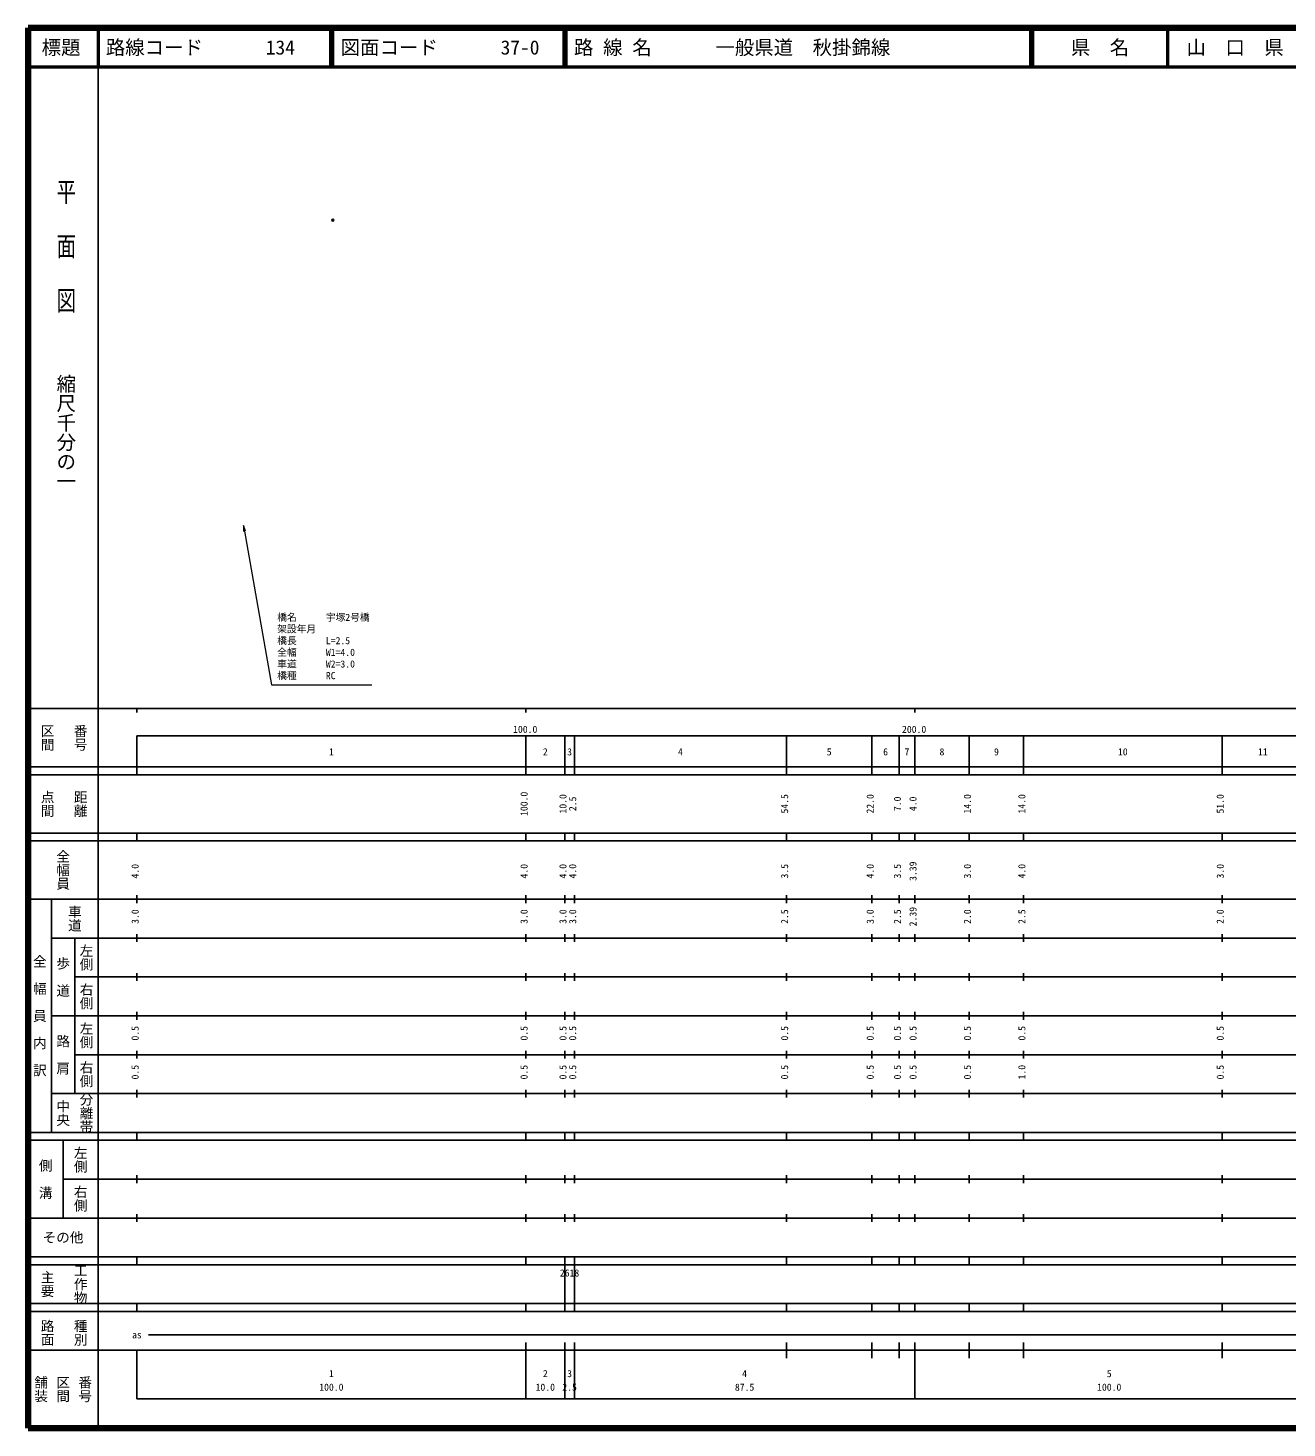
# Model space of a CAD drawing. Units: millimetres on the paper, with parts at other scales. Extents: x 40 to 680, y 20 to 380.
# Drawn here: x 40 to 363.7, y 20 to 380 of the extents above; entities that cross this region are included whole.
import ezdxf
from ezdxf.enums import TextEntityAlignment as Align

# ---------------------------------------------------------------- set-up
doc = ezdxf.new("R2010")
doc.units = ezdxf.units.MM
doc.header["$PDMODE"] = 32
doc.header["$PDSIZE"] = 0.5
doc.layers.add('M-OTRS', color=6, linetype='Continuous')
doc.layers.add('M-TTL-TXT', color=7, linetype='Continuous')
for name, color, linetype, lineweight in [('M-STR-HTXT', 7, 'Continuous', 13), ('M-TTL', 2, 'Continuous', 140), ('M-TTL-BAND', 7, 'Continuous', 25), ('M-TTL-LINE', 7, 'Continuous', 50)]:
    doc.layers.add(name, color=color, linetype=linetype, lineweight=lineweight)
doc.styles.add('@ＭＳ ゴシック', font='')
doc.styles.add('ＭＳ ゴシック', font='')
doc.styles.get('@ＭＳ ゴシック').set_extended_font_data('@MS Gothic')
doc.styles.get('ＭＳ ゴシック').set_extended_font_data('MS Gothic')

# ---------------------------------------------------------------- blocks, each defined once
blk = doc.blocks.new('open_arrow')
at = {"color": 0, "linetype": 'Continuous', "lineweight": -2}
blk.add_lwpolyline([(7.5, 1.25), (0, 0), (7.5, -1.25)], dxfattribs=at)

msp = doc.modelspace()

# ---------------------------------------------------------------- linework, layer by layer
at = {"layer": 'M-OTRS'}
msp.add_point((118.343, 330.61), dxfattribs=at)
at = {"layer": 'M-STR-HTXT'}
msp.add_lwpolyline([(95.395, 252.058), (102.622, 211.071), (128.438, 211.071)], dxfattribs=at)
at = {"layer": 'M-TTL'}
for p, q in [((40, 380), (40, 20)), ((680, 380), (40, 380)), ((40, 20), (680, 20))]:
    msp.add_line(p, q, dxfattribs=at)
at = {"layer": 'M-TTL-BAND'}
for p, q in [((58, 370), (58, 20)), ((40, 205), (579, 205)), ((68, 205), (68, 204)), ((168, 205), (168, 204)), ((268, 205), (268, 204)), ((68, 198), (579, 198)), ((68, 198), (68, 188)), ((168, 188), (168, 198)), ((178, 188), (178, 198)), ((180.5, 188), (180.5, 198)), ((235, 188), (235, 198)), ((257, 188), (257, 198)), ((264, 188), (264, 198)), ((268, 188), (268, 198)), ((282, 188), (282, 198)), ((296, 188), (296, 198)), ((347, 188), (347, 198)), ((40, 190), (579, 190)), ((40, 188), (579, 188)), ((40, 173), (579, 173)), ((68, 171), (68, 173)), ((168, 171), (168, 173)), ((178, 171), (178, 173)), ((180.5, 171), (180.5, 173)), ((235, 171), (235, 173)), ((257, 171), (257, 173)), ((264, 171), (264, 173)), ((268, 171), (268, 173)), ((282, 171), (282, 173)), ((296, 171), (296, 173)), ((347, 171), (347, 173)), ((40, 171), (579, 171)), ((40, 156), (579, 156)), ((46, 96), (46, 156)), ((68, 155), (68, 157)), ((168, 155), (168, 157)), ((178, 155), (178, 157)), ((180.5, 155), (180.5, 157)), ((235, 155), (235, 157)), ((257, 155), (257, 157)), ((264, 155), (264, 157)), ((268, 155), (268, 157)), ((282, 155), (282, 157)), ((296, 155), (296, 157)), ((347, 155), (347, 157)), ((46, 146), (579, 146)), ((52, 146), (52, 106)), ((68, 145), (68, 147)), ((168, 145), (168, 147)), ((178, 145), (178, 147)), ((180.5, 145), (180.5, 147)), ((235, 145), (235, 147)), ((257, 145), (257, 147)), ((264, 145), (264, 147)), ((268, 145), (268, 147)), ((282, 145), (282, 147)), ((296, 145), (296, 147)), ((347, 145), (347, 147)), ((68, 135), (68, 137)), ((168, 135), (168, 137)), ((178, 135), (178, 137)), ((180.5, 135), (180.5, 137)), ((235, 135), (235, 137)), ((257, 135), (257, 137)), ((264, 135), (264, 137)), ((268, 135), (268, 137)), ((282, 135), (282, 137)), ((296, 135), (296, 137)), ((347, 135), (347, 137)), ((52, 136), (579, 136)), ((46, 126), (579, 126)), ((68, 125), (68, 127)), ((168, 125), (168, 127)), ((178, 125), (178, 127)), ((180.5, 125), (180.5, 127)), ((235, 125), (235, 127)), ((257, 125), (257, 127)), ((264, 125), (264, 127)), ((268, 125), (268, 127)), ((282, 125), (282, 127)), ((296, 125), (296, 127)), ((347, 125), (347, 127)), ((52, 116), (579, 116)), ((68, 115), (68, 117)), ((168, 115), (168, 117)), ((178, 115), (178, 117)), ((180.5, 115), (180.5, 117)), ((235, 115), (235, 117)), ((257, 115), (257, 117)), ((264, 115), (264, 117)), ((268, 115), (268, 117)), ((282, 115), (282, 117)), ((296, 115), (296, 117)), ((347, 115), (347, 117)), ((46, 106), (579, 106)), ((68, 105), (68, 107)), ((168, 105), (168, 107)), ((178, 105), (178, 107)), ((180.5, 105), (180.5, 107)), ((235, 105), (235, 107)), ((257, 105), (257, 107)), ((264, 105), (264, 107)), ((268, 105), (268, 107)), ((282, 105), (282, 107)), ((296, 105), (296, 107)), ((347, 105), (347, 107)), ((40, 96), (579, 96)), ((40, 94), (579, 94)), ((49, 94), (49, 74)), ((68, 94), (68, 96)), ((168, 94), (168, 96)), ((178, 94), (178, 96)), ((180.5, 94), (180.5, 96)), ((235, 94), (235, 96)), ((257, 94), (257, 96)), ((264, 94), (264, 96)), ((268, 94), (268, 96)), ((282, 94), (282, 96)), ((296, 94), (296, 96)), ((347, 94), (347, 96)), ((49, 84), (579, 84)), ((68, 83), (68, 85)), ((168, 83), (168, 85)), ((178, 83), (178, 85)), ((180.5, 83), (180.5, 85)), ((235, 83), (235, 85)), ((257, 83), (257, 85)), ((264, 83), (264, 85)), ((268, 83), (268, 85)), ((282, 83), (282, 85)), ((296, 83), (296, 85)), ((347, 83), (347, 85)), ((40, 74), (579, 74)), ((68, 73), (68, 75)), ((168, 73), (168, 75)), ((178, 73), (178, 75)), ((180.5, 73), (180.5, 75)), ((235, 73), (235, 75)), ((257, 73), (257, 75)), ((264, 73), (264, 75)), ((268, 73), (268, 75)), ((282, 73), (282, 75)), ((296, 73), (296, 75)), ((347, 73), (347, 75)), ((40, 64), (579, 64)), ((40, 62), (579, 62)), ((68, 62), (68, 64)), ((168, 62), (168, 64)), ((178, 62), (178, 64)), ((178, 52), (178, 62)), ((180.5, 62), (180.5, 64)), ((180.5, 52), (180.5, 62)), ((235, 62), (235, 64)), ((257, 62), (257, 64)), ((264, 62), (264, 64)), ((268, 62), (268, 64)), ((282, 62), (282, 64)), ((296, 62), (296, 64)), ((347, 62), (347, 64)), ((40, 52), (579, 52)), ((68, 50), (68, 52)), ((168, 50), (168, 52)), ((178, 50), (178, 52)), ((180.5, 50), (180.5, 52)), ((235, 50), (235, 52)), ((257, 50), (257, 52)), ((264, 50), (264, 52)), ((268, 50), (268, 52)), ((282, 50), (282, 52)), ((296, 50), (296, 52)), ((347, 50), (347, 52)), ((40, 50), (579, 50)), ((71, 44), (565, 44)), ((40, 40), (579, 40)), ((68, 40), (68, 27.5)), ((168, 27.5), (168, 42)), ((178, 27.5), (178, 42)), ((180.5, 27.5), (180.5, 42)), ((235, 38), (235, 42)), ((257, 38), (257, 42)), ((264, 38), (264, 42)), ((268, 27.5), (268, 42)), ((282, 38), (282, 42)), ((296, 38), (296, 42)), ((347, 38), (347, 42)), ((68, 27.5), (579, 27.5))]:
    msp.add_line(p, q, dxfattribs=at)
at = {"layer": 'M-TTL-LINE'}
for p, q in [((58, 380), (58, 370)), ((117.75, 380), (117.75, 370)), ((118.25, 380), (118.25, 370)), ((177.75, 380), (177.75, 370)), ((178.25, 380), (178.25, 370)), ((297.75, 380), (297.75, 370)), ((298.25, 380), (298.25, 370)), ((333, 380), (333, 370)), ((40, 370), (680, 370))]:
    msp.add_line(p, q, dxfattribs=at)

# ---------------------------------------------------------------- block references
at = {"layer": 'M-STR-HTXT', "xscale": 0.2, "yscale": 0.2, "rotation": 280}
msp.add_blockref('open_arrow', (95.395, 252.058), dxfattribs=at)

# ---------------------------------------------------------------- texts
at = {"layer": 'M-STR-HTXT', "style": 'ＭＳ ゴシック'}
for s, p in [('橋名\u3000\u3000\u3000宇塚2号橋', (104.087, 227)), ('橋長\u3000\u3000\u3000L=2.5', (104.087, 221)), ('架設年月\u3000', (104.087, 224)), ('全幅\u3000\u3000\u3000W1=4.0', (104.087, 218)), ('車道\u3000\u3000\u3000W2=3.0', (104.087, 215)), ('橋種\u3000\u3000\u3000RC', (104.087, 212))]:
    msp.add_text(s, height=1.833, dxfattribs=at).set_placement(p, align=Align.BOTTOM_LEFT)
at = {"layer": 'M-TTL-BAND', "style": '@ＭＳ ゴシック', "width": 1.4}
msp.add_text('平  面  図', height=3.666, rotation=270, dxfattribs=at).set_placement((49.777, 306.475), align=Align.MIDDLE_RIGHT)
at = {"layer": 'M-TTL-BAND', "style": '@ＭＳ ゴシック'}
msp.add_text('縮尺千分の一', height=3.666, rotation=270, dxfattribs=at).set_placement((49.777, 261.03), align=Align.MIDDLE_RIGHT)
for s, p in [('区間', (45, 197.5)), ('番号', (53.5, 197.5)), ('点間', (45, 180.5)), ('距離', (53.5, 180.5)), ('全幅員', (49, 163.5)), ('車道', (52, 151)), ('左側', (55, 141)), ('全\u3000幅\u3000員\u3000内\u3000訳', (43, 126)), ('歩\u3000道', (49, 136)), ('右側', (55, 131)), ('左側', (55, 121)), ('路\u3000肩', (49, 116)), ('右側', (55, 111)), ('分離帯', (55, 101)), ('中央', (49, 101)), ('左側', (53.5, 89)), ('側\u3000溝', (44.5, 84)), ('右側', (53.5, 79)), ('工作物', (53.5, 57)), ('主要', (45, 57)), ('路面', (45, 44.5)), ('種別', (53.5, 44.5)), ('舗装', (43.333, 30)), ('区間', (49, 30)), ('番号', (54.667, 30))]:
    msp.add_text(s, height=2.566, rotation=270, dxfattribs=at).set_placement(p, align=Align.MIDDLE_CENTER)
at = {"layer": 'M-TTL-BAND', "style": 'ＭＳ ゴシック'}
for s, p in [('100.0', (167.844, 198.195)), ('200.0', (267.844, 198.195)), ('1', (118, 192.405)), ('2', (173, 192.405)), ('3', (179.25, 192.405)), ('4', (207.75, 192.405)), ('5', (246, 192.405)), ('6', (260.5, 192.405)), ('7', (266, 192.405)), ('8', (275, 192.405)), ('9', (289, 192.405)), ('10', (321.5, 192.405)), ('11', (357.5, 192.405)), ('as', (68, 42.5)), ('1', (118, 32.523)), ('2', (173, 32.523)), ('3', (179.25, 32.523)), ('4', (224.25, 32.523)), ('5', (318, 32.523)), ('100.0', (118, 29.033)), ('10.0', (173, 29.033)), ('2.5', (179.25, 29.033)), ('87.5', (224.25, 29.033)), ('100.0', (318, 29.033))]:
    msp.add_text(s, height=1.833, dxfattribs=at).set_placement(p, align=Align.BOTTOM_CENTER)
for s, p in [('100.0', (169, 180.5)), ('10.0', (179, 180.5)), ('2.5', (181.5, 180.5)), ('54.5', (236, 180.5)), ('22.0', (258, 180.5)), ('7.0', (265, 180.5)), ('4.0', (269, 180.5)), ('14.0', (283, 180.5)), ('14.0', (297, 180.5)), ('51.0', (348, 180.5)), ('4.0', (69, 163.174)), ('4.0', (169, 163.174)), ('4.0', (179, 163.174)), ('4.0', (181.5, 163.174)), ('3.5', (236, 163.174)), ('4.0', (258, 163.174)), ('3.5', (265, 163.174)), ('3.39', (269, 163.174)), ('3.0', (283, 163.174)), ('4.0', (297, 163.174)), ('3.0', (348, 163.174)), ('3.0', (69, 151.5)), ('3.0', (169, 151.5)), ('3.0', (179, 151.5)), ('3.0', (181.5, 151.5)), ('2.5', (236, 151.5)), ('3.0', (258, 151.5)), ('2.5', (265, 151.5)), ('2.39', (269, 151.5)), ('2.0', (283, 151.5)), ('2.5', (297, 151.5)), ('2.0', (348, 151.5)), ('0.5', (69, 121.5)), ('0.5', (169, 121.5)), ('0.5', (179, 121.5)), ('0.5', (181.5, 121.5)), ('0.5', (236, 121.5)), ('0.5', (258, 121.5)), ('0.5', (265, 121.5)), ('0.5', (269, 121.5)), ('0.5', (283, 121.5)), ('0.5', (297, 121.5)), ('0.5', (348, 121.5)), ('0.5', (69, 111.5)), ('0.5', (169, 111.5)), ('0.5', (179, 111.5)), ('0.5', (181.5, 111.5)), ('0.5', (236, 111.5)), ('0.5', (258, 111.5)), ('0.5', (265, 111.5)), ('0.5', (269, 111.5)), ('0.5', (283, 111.5)), ('1.0', (297, 111.5)), ('0.5', (348, 111.5))]:
    msp.add_text(s, height=1.833, rotation=90, dxfattribs=at).set_placement(p, align=Align.BOTTOM_CENTER)
msp.add_text('その他', height=2.566, dxfattribs=at).set_placement((49, 69), align=Align.MIDDLE_CENTER)
msp.add_text('2618', height=1.833, dxfattribs=at).set_placement((176.75, 58.405), align=Align.BOTTOM_LEFT)
at = {"layer": 'M-TTL-TXT', "style": 'ＭＳ ゴシック'}
for s, p in [('標題', (48.5, 375)), ('県\u3000名', (315.625, 375)), ('山\u3000口\u3000県', (350.375, 375))]:
    msp.add_text(s, height=3.666, dxfattribs=at).set_placement(p, align=Align.MIDDLE_CENTER)
for s, p in [('路線コード', (60, 375)), ('134', (101.142, 375)), ('図面コード', (120.38, 375)), ('37-0', (161.521, 375)), ('路 線 名', (180.38, 375)), ('一般県道\u3000秋掛錦線', (216.734, 375))]:
    msp.add_text(s, height=3.666, dxfattribs=at).set_placement(p, align=Align.MIDDLE_LEFT)

doc.saveas('drawing.dxf')
